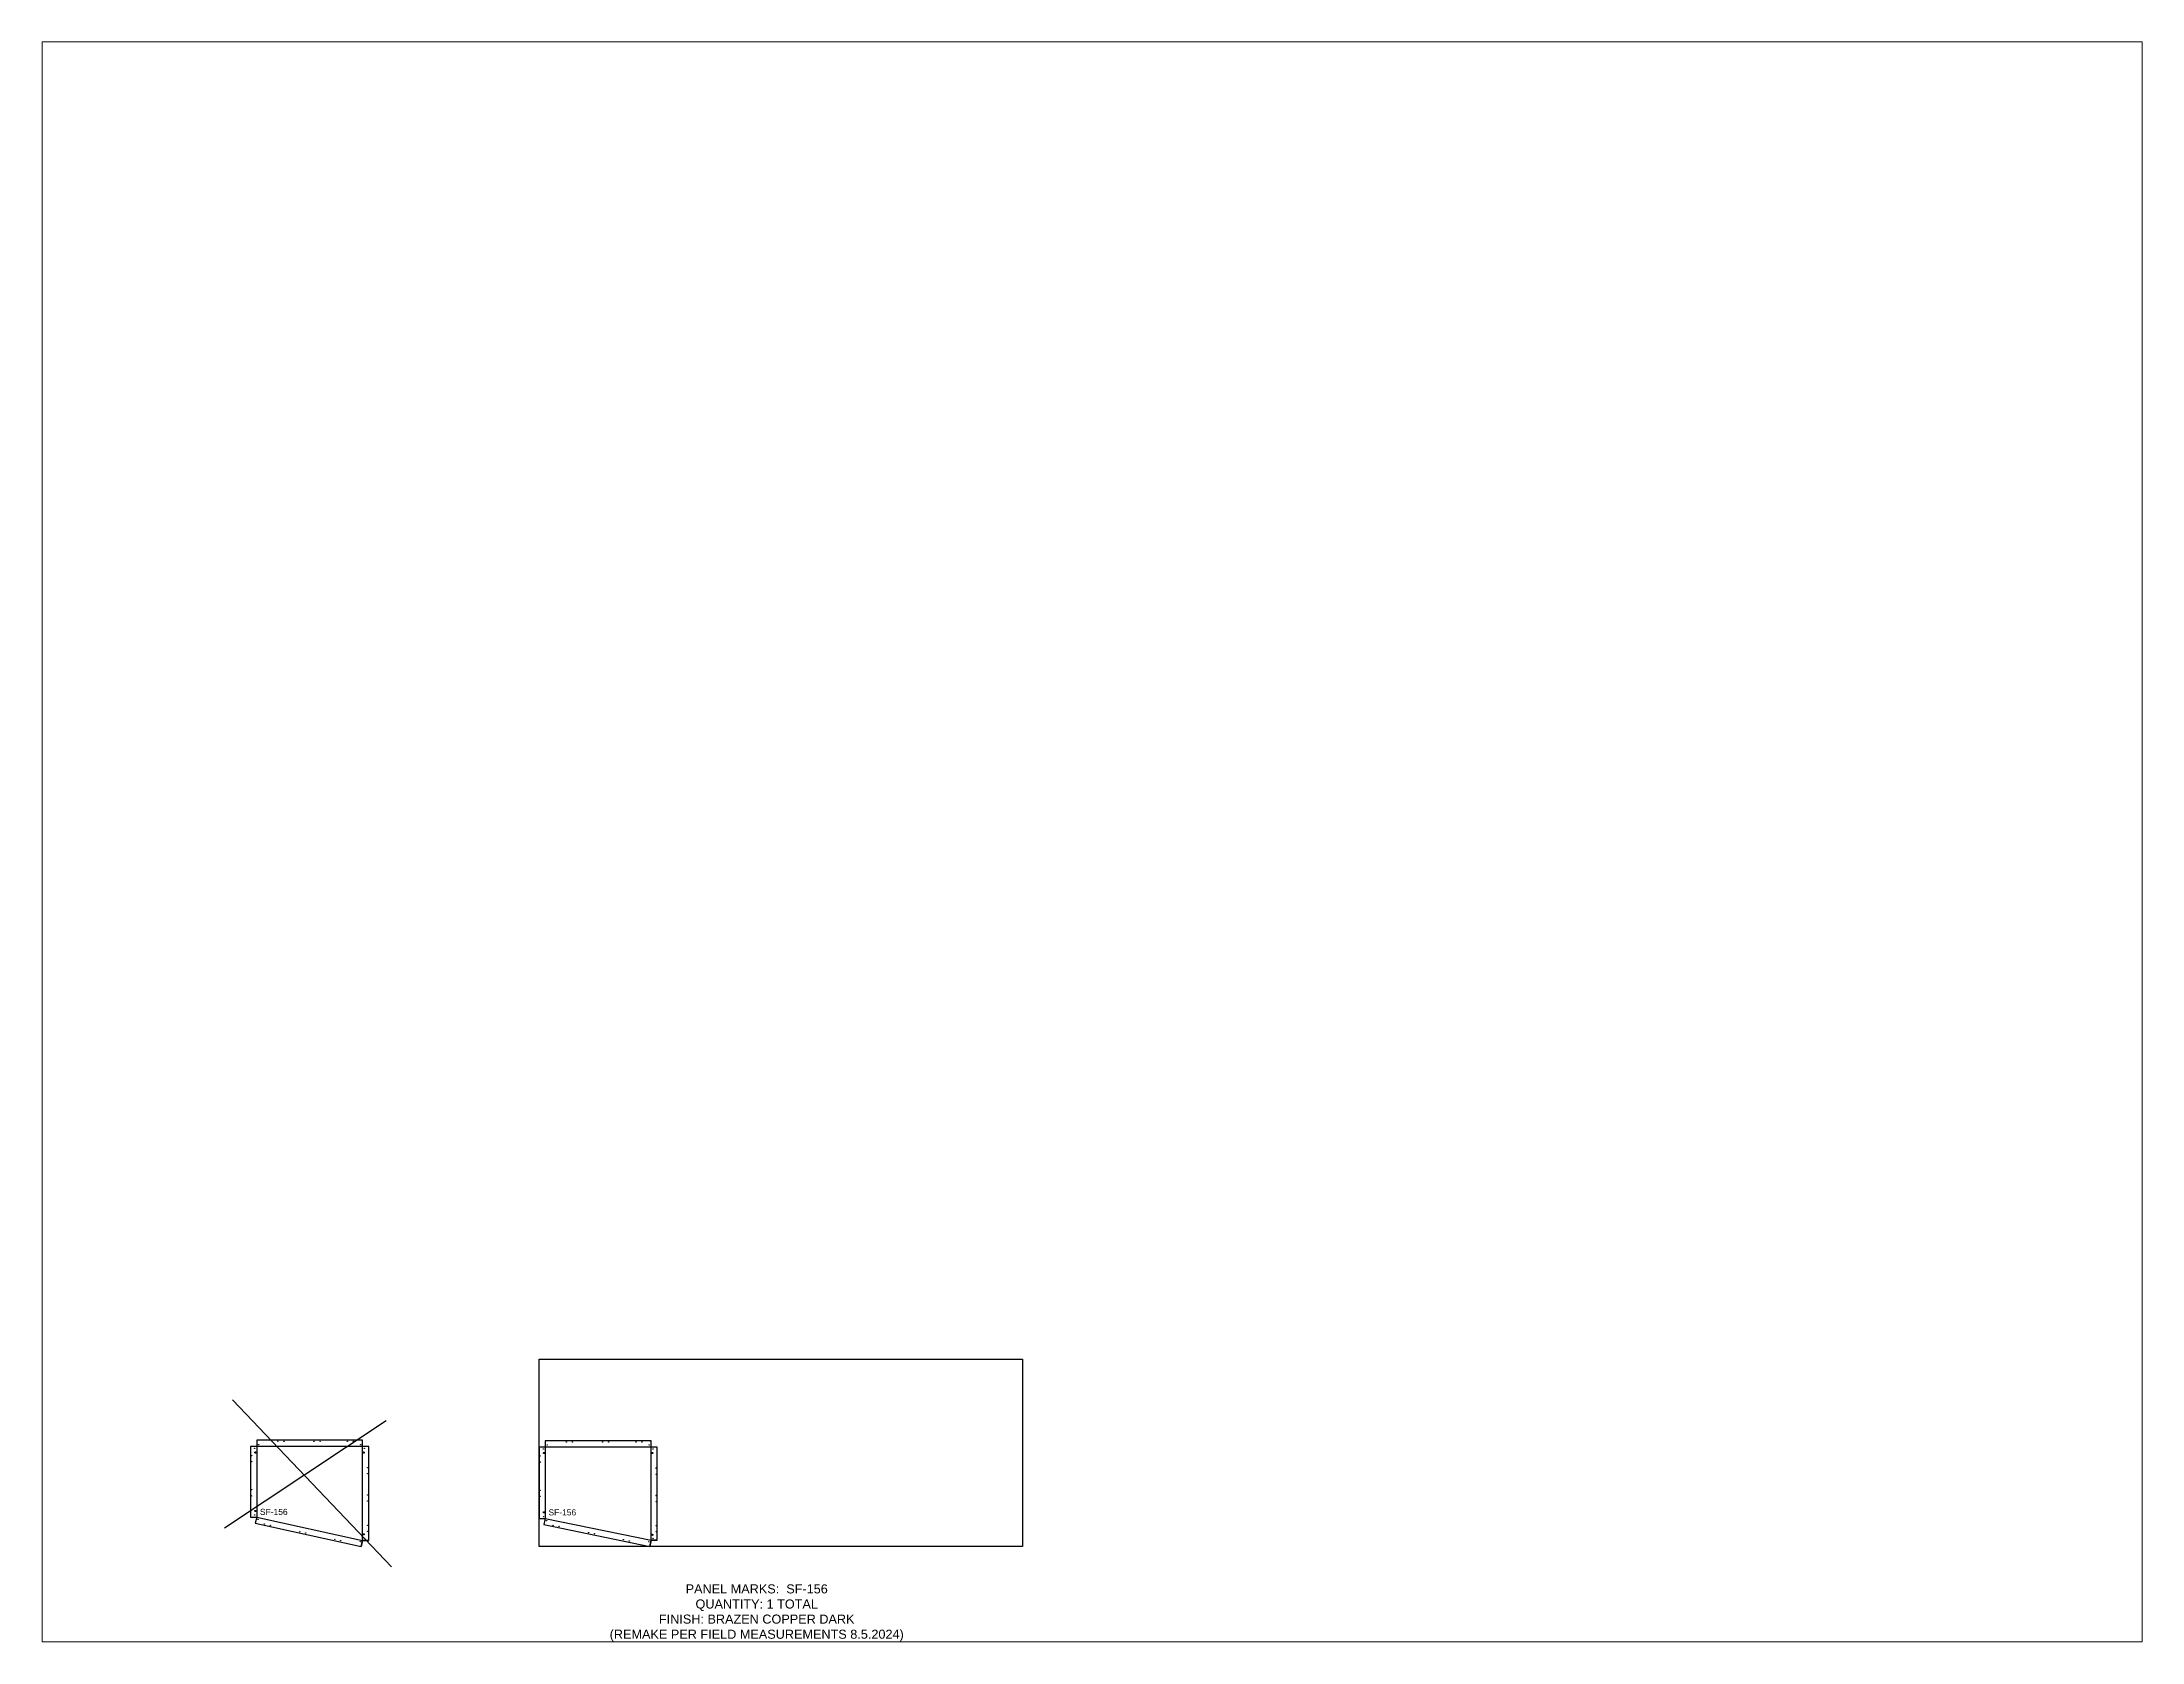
# Paper-space layout 'Layout1' of a CAD drawing. Header units: inches. Extents: x 1.05 to 9.45, y 0.8 to 7.2.
# The model-space entities are those that its viewports show. They can reach past a viewport. Long polylines and large blocks are cut down to what shows.
import ezdxf

# ---------------------------------------------------------------- set-up
doc = ezdxf.new("R2010")
doc.units = ezdxf.units.IN
doc.header["$MEASUREMENT"] = 0
doc.linetypes.add('HIDDEN', pattern=[0.375, 0.25, -0.125])
doc.linetypes.add('PHANTOM', pattern=[2.5, 1.25, -0.25, 0.25, -0.25, 0.25, -0.25])
for name, color, linetype in [('CUT', 7, 'Continuous'), ('DIMS', 1, 'Continuous'), ('HOLES', 6, 'Continuous'), ('ROUT', 1, 'HIDDEN'), ('SHEET', 5, 'PHANTOM'), ('TEXT', 2, 'PHANTOM'), ('V135', 4, 'HIDDEN'), ('WEEPS', 3, 'HIDDEN')]:
    doc.layers.add(name, color=color, linetype=linetype)
doc.styles.get("Standard").update_dxf_attribs({"font": 'arial.ttf'})

msp = doc.modelspace()

# ---------------------------------------------------------------- linework, layer by layer
at = {"layer": 'CUT'}
for p, q in [((-101.48, 48.52), (-48.85, -6.74)), ((-50.54, 41.52), (-104.14, 6.05))]:
    msp.add_line(p, q, dxfattribs=at)
at = {"layer": 'CUT', "ltscale": 0.25}
for points in [[(-93.44, 33.07), (-95.51, 33.07), (-95.51, 9.73), (-93.44, 9.73), (-93.89, 7.72), (-58.87, 0), (-58.42, 2.01), (-56.36, 2.01), (-56.36, 33.07), (-58.42, 33.07), (-58.42, 35.13), (-93.44, 35.13)], [(37.08, 2.02), (39.15, 2.02), (39.15, 32.89), (37.08, 32.89), (37.08, 34.96), (2.06, 34.96), (2.06, 32.89), (0, 32.89), (0, 9.27), (2.06, 9.27), (1.64, 7.25), (36.67, 0)]]:
    msp.add_lwpolyline(points, close=True, dxfattribs=at)
at = {"layer": 'HOLES', "ltscale": 0.25}
for centre in [(-86.44, 34.76), (-84.44, 34.76), (-74.44, 34.76), (-72.44, 34.76), (-63.43, 34.76), (-61.43, 34.76), (-95.13, 30.06), (-95.13, 28.06), (-94.07, 32.44), (-92.82, 33.69), (-59.05, 33.69), (-57.8, 32.44), (0.38, 29.89), (0.38, 27.89), (1.44, 32.27), (2.69, 33.52), (9.07, 34.58), (11.07, 34.58), (21.07, 34.58), (23.07, 34.58), (32.08, 34.58), (34.08, 34.58), (36.46, 33.52), (37.71, 32.27), (-56.73, 26.06), (-56.73, 24.06), (38.77, 25.89), (38.77, 23.89), (-95.13, 18.74), (-95.13, 16.74), (-56.73, 17.01), (-56.73, 15.01), (0.38, 18.57), (0.38, 16.57), (38.77, 16.84), (38.77, 14.84), (-94.07, 10.36), (-92.97, 8.99), (-90.88, 7.44), (-88.92, 7.01), (-56.73, 7.02), (1.44, 9.89), (2.55, 8.53), (4.66, 7.01), (-79.16, 4.86), (-77.2, 4.43), (-67.57, 2.3), (-65.62, 1.87), (-59.17, 1.54), (-57.8, 2.64), (-56.73, 5.02), (6.62, 6.6), (16.41, 4.58), (18.37, 4.17), (27.93, 2.19), (29.89, 1.79), (36.35, 1.53), (37.71, 2.64), (38.77, 6.85), (38.77, 4.85)]:
    msp.add_circle(centre, 0.0625, dxfattribs=at)
at = {"layer": 'ROUT', "ltscale": 0.25}
for p, q in [((-56.36, 33.07), (-95.51, 33.07)), ((39.15, 32.89), (0, 32.89))]:
    msp.add_line(p, q, dxfattribs=at)
for points in [[(-95.51, 9.73), (-93.44, 9.73), (-58.42, 2.01), (-58.42, 35.13)], [(-93.44, 35.13), (-93.44, 9.73), (-93.89, 7.72)], [(0, 9.27), (2.06, 9.27), (37.08, 2.02), (37.08, 34.96)], [(2.06, 34.96), (2.06, 9.27), (1.64, 7.25)]]:
    msp.add_lwpolyline(points, dxfattribs=at)
at = {"layer": 'SHEET'}
msp.add_lwpolyline([(0, 62), (160, 62), (160, 0), (0, 0)], close=True, dxfattribs=at)
at = {"layer": 'V135', "ltscale": 0.25}
for points in [[(-56.36, 2.01), (-58.42, 2.01), (-58.87, 0)], [(39.15, 2.02), (37.08, 2.02), (36.67, 0)]]:
    msp.add_lwpolyline(points, dxfattribs=at)
at = {"layer": 'WEEPS', "ltscale": 0.25}
for centre in [(-93.85, 31.07), (-58.01, 31.07), (1.66, 30.89), (37.49, 30.89), (-93.85, 11.73), (1.66, 11.27), (-58.01, 4.01), (37.49, 3.84)]:
    msp.add_circle(centre, 0.188, dxfattribs=at)

# ---------------------------------------------------------------- texts
at = {"layer": 'DIMS', "ltscale": 0.25, "char_height": 2, "attachment_point": 2}
for insert in [(-87.78, 12.43), (7.72, 12.26)]:
    msp.add_mtext_dynamic_manual_height_columns('SF-156', width=3.0859, gutter_width=10, heights=[2.07], dxfattribs=dict(at, insert=insert))
at = {"layer": 'TEXT', "insert": (72.05, -22.01), "char_height": 3, "attachment_point": 5}
msp.add_mtext_dynamic_manual_height_columns('\\pxt44;PANEL MARKS:  SF-156\\P\\ptz;QUANTITY: 1 TOTAL\\PFINISH: BRAZEN COPPER DARK\\P(REMAKE PER FIELD MEASUREMENTS 8.5.2024)', width=199.7409, gutter_width=1, heights=[0], dxfattribs=at)

psp = doc.layouts.get("Layout1")

# ---------------------------------------------------------------- viewports
at = {"layer": 'CUT'}
psp.add_viewport(center=(5.25, 4), size=(8.4, 6.4), view_center_point=(183.0157, 233.1318), view_height=529.538938, dxfattribs=at)

doc.saveas('drawing.dxf')
